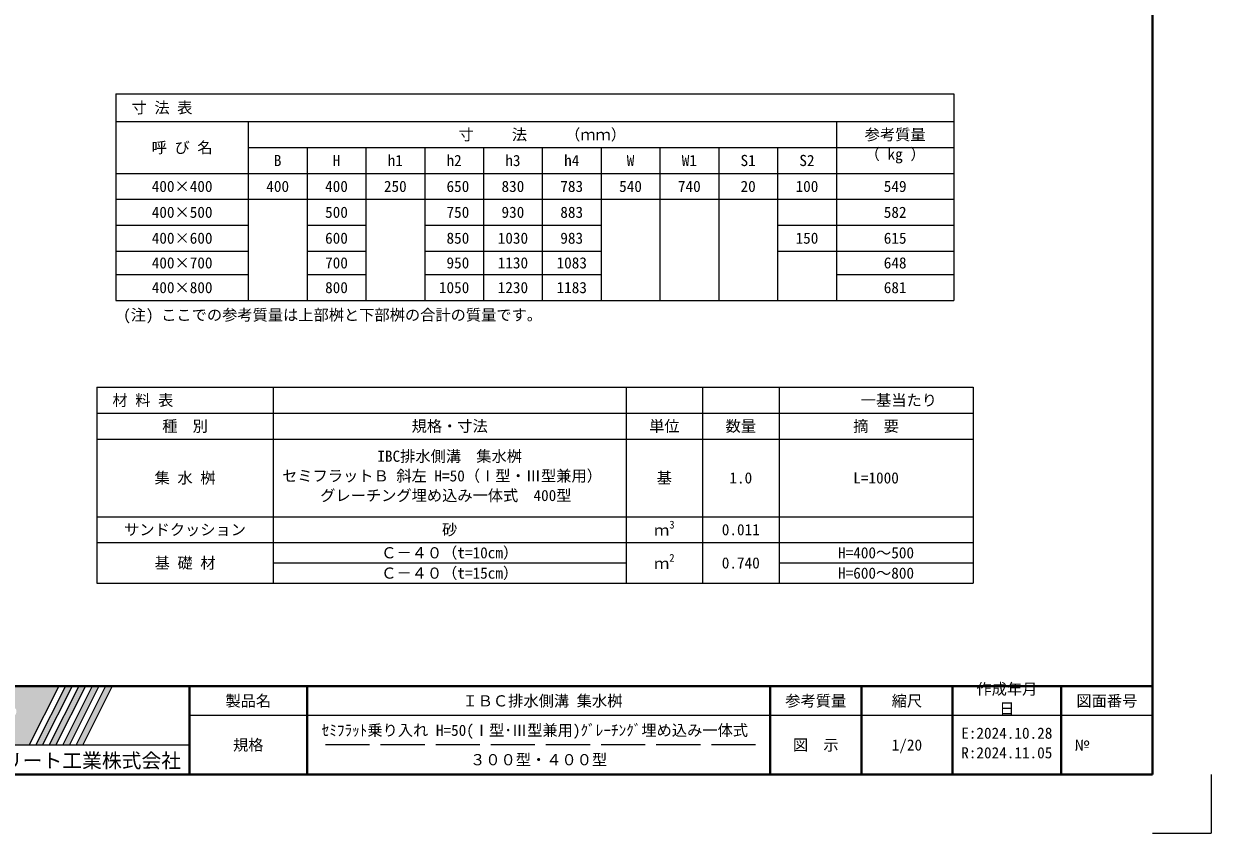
# Model space of a CAD drawing. Units: millimetres at full size; details may follow other scales. Extents: x 95 to 26200, y 7460 to 13400.
# Drawn here: x 4551 to 8590, y 7460 to 10212 of the extents above; entities that cross this region are included whole.
import ezdxf
from ezdxf.enums import TextEntityAlignment as Align

# ---------------------------------------------------------------- set-up
doc = ezdxf.new("R2010")
doc.units = ezdxf.units.MM
doc.header["$LTSCALE"] = 25
doc.linetypes.add('DASHED', pattern=[7.5, 6, -1.5])
for name, color, linetype, lineweight in [('Defpoints_3', 8, 'Continuous', 0), ('図枠', 7, 'Continuous', 5), ('寸法・材料表', 7, 'Continuous', 13), ('補助線', 8, 'Continuous', 20)]:
    doc.layers.add(name, color=color, linetype=linetype, lineweight=lineweight)
doc.styles.add('ＭＳ ゴシック', font='')
doc.styles.get('ＭＳ ゴシック').set_extended_font_data('MS Gothic')

msp = doc.modelspace()

# ---------------------------------------------------------------- hatches: boundary and pattern name
at = {"layer": '図枠'}
h = msp.add_hatch(color=256, dxfattribs=at)
h.paths.add_polyline_path([(4114.53, 7959.96), (4114.53, 7759.96), (4569.84, 7759.96), (4669.84, 7959.96)])
edge = h.paths.add_edge_path(flags=16)
edge.add_ellipse((4443.97, 7836.13), major_axis=(80.81, 45.23), ratio=0.3471473, start_angle=-144.31122, end_angle=72.1899, ccw=False)
edge.add_ellipse((4414.05, 7816.6), major_axis=(0, 27.5), ratio=0.8463542, start_angle=-160.70346, end_angle=-90)
edge.add_line((4437.33, 7816.6), (4437.33, 7869.02))
edge = h.paths.add_edge_path(flags=16)
edge.add_ellipse((4414.05, 7903.33), major_axis=(0, 25.38), ratio=0.8463542, start_angle=-90, end_angle=90, ccw=False)
edge.add_line((4435.54, 7903.33), (4435.54, 7816.6))
edge.add_ellipse((4414.05, 7816.6), major_axis=(0, 25.38), ratio=0.8463542, start_angle=90, end_angle=-90, ccw=False)
edge.add_line((4392.57, 7816.6), (4392.57, 7903.33))
edge = h.paths.add_edge_path(flags=16)
edge.add_line((4421.21, 7903.33), (4421.21, 7816.6))
edge.add_ellipse((4414.05, 7816.6), major_axis=(0, 8.46), ratio=0.8463542, start_angle=90, end_angle=-90, ccw=False)
edge.add_line((4406.89, 7816.6), (4406.89, 7903.33))
edge.add_ellipse((4414.05, 7903.33), major_axis=(0, 8.46), ratio=0.8463542, start_angle=-90, end_angle=90, ccw=False)
edge = h.paths.add_edge_path(flags=16)
edge.add_line((4419.42, 7859), (4419.42, 7816.6))
edge.add_ellipse((4414.05, 7816.6), major_axis=(0, 6.35), ratio=0.8463542, start_angle=90, end_angle=-90, ccw=False)
edge.add_line((4408.68, 7816.6), (4408.68, 7852.06))
edge.add_ellipse((4443.97, 7836.13), major_axis=(80.81, 45.23), ratio=0.3471473, start_angle=107.79174, end_angle=126.47132, ccw=False)
edge = h.paths.add_edge_path(flags=16)
edge.add_ellipse((4360.34, 7850.97), major_axis=(0, 25.38), ratio=0.8463542, start_angle=-163.34117, end_angle=-90, ccw=False)
edge.add_line((4367.5, 7827.04), (4367.5, 7791.21))
edge.add_line((4367.5, 7791.21), (4353.18, 7791.21))
edge.add_line((4353.18, 7791.21), (4353.18, 7827.04))
edge.add_ellipse((4360.34, 7850.97), major_axis=(0, 25.38), ratio=0.8463542, start_angle=90, end_angle=163.34117, ccw=False)
edge.add_line((4338.86, 7850.97), (4338.86, 7928.71))
edge.add_line((4338.86, 7928.71), (4353.18, 7928.71))
edge.add_line((4353.18, 7928.71), (4353.18, 7850.97))
edge.add_ellipse((4360.34, 7850.97), major_axis=(0, 8.46), ratio=0.8463542, start_angle=90, end_angle=-90)
edge.add_line((4367.5, 7850.97), (4367.5, 7928.71))
edge.add_line((4367.5, 7928.71), (4381.82, 7928.71))
edge.add_line((4381.82, 7928.71), (4381.82, 7850.97))
edge = h.paths.add_edge_path(flags=16)
edge.add_line((4390.78, 7838.49), (4390.78, 7816.6))
edge.add_ellipse((4414.05, 7816.6), major_axis=(0, 27.5), ratio=0.8463542, start_angle=90, end_angle=-171.54427)
edge.add_ellipse((4443.97, 7836.13), major_axis=(80.81, 45.23), ratio=0.3471473, start_angle=-178.64954, end_angle=-148.29244, ccw=False)
edge.add_line((4364.42, 7789.1), (4369.29, 7789.1))
edge.add_line((4369.29, 7789.1), (4369.29, 7815.91))
edge.add_ellipse((4443.97, 7836.13), major_axis=(80.81, 45.23), ratio=0.3471473, start_angle=148.21912, end_angle=165.90812, ccw=False)
edge = h.paths.add_edge_path(flags=16)
edge.add_ellipse((4306.63, 7903.33), major_axis=(0, 25.38), ratio=0.8463542, start_angle=-90, end_angle=90, ccw=False)
edge.add_line((4328.11, 7903.33), (4328.11, 7816.6))
edge.add_ellipse((4306.63, 7816.6), major_axis=(0, 25.38), ratio=0.8463542, start_angle=90, end_angle=-90, ccw=False)
edge.add_line((4285.14, 7816.6), (4285.14, 7903.33))
edge = h.paths.add_edge_path(flags=16)
edge.add_line((4313.79, 7903.33), (4313.79, 7816.6))
edge.add_ellipse((4306.63, 7816.6), major_axis=(0, 8.46), ratio=0.8463542, start_angle=90, end_angle=-90, ccw=False)
edge.add_line((4299.47, 7816.6), (4299.47, 7903.33))
edge.add_ellipse((4306.63, 7903.33), major_axis=(0, 8.46), ratio=0.8463542, start_angle=-90, end_angle=90, ccw=False)
h.paths.add_polyline_path([(4274.4, 7928.71), (4274.4, 7911.79), (4260.08, 7911.79), (4260.08, 7791.21), (4245.76, 7791.21), (4245.76, 7911.79), (4231.43, 7911.79), (4231.43, 7928.71)], flags=16)
for points in [[(4592.53, 7759.96), (4615.21, 7759.96), (4715.21, 7959.96), (4692.53, 7959.96)], [(4760.59, 7959.96), (4737.9, 7959.96), (4637.9, 7759.96), (4660.59, 7759.96)], [(4805.96, 7959.96), (4783.28, 7959.96), (4683.28, 7759.96), (4705.96, 7759.96)], [(4851.34, 7959.96), (4828.65, 7959.96), (4728.65, 7759.96), (4751.34, 7759.96)]]:
    msp.add_hatch(color=256, dxfattribs=at).paths.add_polyline_path(points)

# ---------------------------------------------------------------- linework, layer by layer
at = {"layer": 'Defpoints_3'}
for p, q in [((4864.53, 9973.91), (7714.53, 9973.91)), ((4864.53, 9973.91), (4864.53, 9878.91)), ((7714.53, 9973.91), (7714.53, 9878.91)), ((7314.53, 9790.91), (7714.53, 9790.91)), ((5314.53, 9614.91), (5514.53, 9614.91)), ((5714.53, 9614.91), (5914.53, 9614.91)), ((6514.53, 9614.91), (7314.53, 9614.91)), ((7114.53, 9438.91), (7314.53, 9438.91)), ((4799.53, 8975.92), (7779.53, 8975.92)), ((4799.53, 8975.92), (4799.53, 8887.92)), ((5399.53, 8975.92), (5399.53, 8887.92)), ((6599.53, 8975.92), (6599.53, 8887.92)), ((6859.53, 8975.92), (6859.53, 8887.92)), ((7119.53, 8975.92), (7119.53, 8887.92)), ((7779.53, 8975.92), (7779.53, 8887.92))]:
    msp.add_line(p, q, dxfattribs=at)
at = {"layer": 'Defpoints_3', "color": 7, "lineweight": 13}
for p in [(8589.53, 7659.96), (8389.53, 7459.96)]:
    msp.add_line(p, (8589.53, 7459.96), dxfattribs=at)
at = {"layer": '図枠', "lineweight": 40}
for p, q in [((8389.53, 7659.96), (8389.53, 13199.96)), ((589.53, 7959.96), (8389.53, 7959.96)), ((5114.53, 7659.96), (5114.53, 7959.96)), ((5514.53, 7659.96), (5514.53, 7959.96)), ((7089.53, 7659.96), (7089.53, 7959.96)), ((7399.53, 7659.96), (7399.53, 7959.96)), ((7709.53, 7659.96), (7709.53, 7959.96)), ((8079.53, 7659.96), (8079.53, 7959.96)), ((589.53, 7659.96), (8389.53, 7659.96))]:
    msp.add_line(p, q, dxfattribs=at)
at = {"layer": '図枠'}
for p, q in [((4114.53, 7959.96), (4669.84, 7959.96)), ((4669.84, 7959.96), (4569.84, 7759.96)), ((4692.53, 7959.96), (4592.53, 7759.96)), ((4715.21, 7959.96), (4615.21, 7759.96)), ((4737.9, 7959.96), (4637.9, 7759.96)), ((4760.59, 7959.96), (4660.59, 7759.96)), ((4783.28, 7959.96), (4683.28, 7759.96)), ((4692.53, 7959.96), (4715.21, 7959.96)), ((4805.96, 7959.96), (4705.96, 7759.96)), ((4828.65, 7959.96), (4728.65, 7759.96)), ((4737.9, 7959.96), (4760.59, 7959.96)), ((4851.34, 7959.96), (4751.34, 7759.96)), ((4783.28, 7959.96), (4805.96, 7959.96)), ((4828.65, 7959.96), (4851.34, 7959.96)), ((4114.53, 7759.96), (4569.84, 7759.96)), ((4592.53, 7759.96), (4615.21, 7759.96)), ((4637.9, 7759.96), (4660.59, 7759.96)), ((4683.28, 7759.96), (4705.96, 7759.96)), ((4728.65, 7759.96), (4751.34, 7759.96))]:
    msp.add_line(p, q, dxfattribs=at)
at = {"layer": '図枠', "lineweight": 13}
msp.add_line((8389.53, 7859.96), (5114.53, 7859.96), dxfattribs=at)
at = {"layer": '図枠', "linetype": 'DASHED', "lineweight": 9}
msp.add_line((7039.53, 7759.96), (5564.53, 7759.96), dxfattribs=at)
at = {"layer": '寸法・材料表'}
for p, q in [((4864.53, 9878.91), (7714.53, 9878.91)), ((4864.53, 9878.91), (4864.53, 9270.91)), ((5314.53, 9878.91), (5314.53, 9270.91)), ((7314.53, 9878.91), (7314.53, 9270.91)), ((7714.53, 9878.91), (7714.53, 9270.91)), ((5314.53, 9790.91), (7314.53, 9790.91)), ((5514.53, 9790.91), (5514.53, 9270.91)), ((5714.53, 9790.91), (5714.53, 9270.91)), ((5914.53, 9790.91), (5914.53, 9270.91)), ((6114.53, 9790.91), (6114.53, 9270.91)), ((6314.53, 9790.91), (6314.53, 9270.91)), ((6514.53, 9790.91), (6514.53, 9270.91)), ((6714.53, 9790.91), (6714.53, 9270.91)), ((6914.53, 9790.91), (6914.53, 9270.91)), ((7114.53, 9790.91), (7114.53, 9270.91)), ((4864.53, 9702.91), (7714.53, 9702.91)), ((4864.53, 9614.91), (5314.53, 9614.91)), ((5514.53, 9614.91), (5714.53, 9614.91)), ((5914.53, 9614.91), (6514.53, 9614.91)), ((7314.53, 9614.91), (7714.53, 9614.91)), ((4864.53, 9526.91), (5314.53, 9526.91)), ((5514.53, 9526.91), (5714.53, 9526.91)), ((5914.53, 9526.91), (6514.53, 9526.91)), ((7114.53, 9526.91), (7714.53, 9526.91)), ((4864.53, 9438.91), (5314.53, 9438.91)), ((5514.53, 9438.91), (5714.53, 9438.91)), ((5914.53, 9438.91), (6514.53, 9438.91)), ((7314.53, 9438.91), (7714.53, 9438.91)), ((4864.53, 9358.91), (5314.53, 9358.91)), ((5514.53, 9358.91), (5714.53, 9358.91)), ((5914.53, 9358.91), (6514.53, 9358.91)), ((7314.53, 9358.91), (7714.53, 9358.91)), ((4864.53, 9270.91), (7714.53, 9270.91)), ((4799.53, 8887.92), (7779.53, 8887.92)), ((4799.53, 8887.92), (4799.53, 8309.79)), ((5399.53, 8887.92), (5399.53, 8309.79)), ((6599.53, 8887.92), (6599.53, 8309.79)), ((6859.53, 8887.92), (6859.53, 8309.79)), ((7119.53, 8887.92), (7119.53, 8309.79)), ((7779.53, 8887.92), (7779.53, 8309.79)), ((4799.53, 8799.92), (7779.53, 8799.92)), ((4799.53, 8535.92), (7779.53, 8535.92)), ((4799.53, 8447.92), (7779.53, 8447.92)), ((5399.53, 8378.86), (6599.53, 8378.86)), ((7119.53, 8378.86), (7779.53, 8378.86)), ((4799.53, 8309.79), (7779.53, 8309.79))]:
    msp.add_line(p, q, dxfattribs=at)
at = {"layer": '補助線', "lineweight": 13}
msp.add_line((4114.53, 7759.96), (5114.53, 7759.96), dxfattribs=at)

# ---------------------------------------------------------------- texts
at = {"layer": '図枠', "style": 'ＭＳ ゴシック'}
for s, p in [('作成年月', (7790.93, 7969.2)), ('日', (7868.63, 7902.53)), ('E:2024.10.28', (7739.13, 7819.2)), ('R:2024.11.05', (7739.13, 7752.53))]:
    msp.add_text(s, height=37.98, dxfattribs=at).set_placement(p, align=Align.TOP_LEFT)
for s, height, p in [('製品名', 37.98, (5314.53, 7909.96)), (' ＩＢＣ排水側溝 集水桝', 37.98, (6302.03, 7909.96)), ('参考質量', 37.98, (7244.53, 7909.96)), ('縮尺', 37.98, (7554.53, 7909.96)), ('図面番号', 37.98, (8234.53, 7909.96)), ('ｾﾐﾌﾗｯﾄ乗り入れ H=50(Ⅰ型･Ⅲ型兼用)ｸﾞﾚｰﾁﾝｸﾞ埋め込み一体式 ', 37.98, (6302.03, 7809.96)), ('規格', 37.98, (5314.53, 7759.96)), ('図\u3000示', 37.98, (7244.53, 7759.96)), ('1/20', 37.98, (7554.53, 7759.96)), ('東洋コンクリート工業株式会社', 49.37, (4614.53, 7706.84)), ('３００型・４００型', 37.98, (6302.03, 7709.96))]:
    msp.add_text(s, height=height, dxfattribs=at).set_placement(p, align=Align.MIDDLE_CENTER)
msp.add_text('№', height=37.98, dxfattribs=at).set_placement((8123.88, 7759.96), align=Align.MIDDLE_LEFT)
at = {"layer": '寸法・材料表', "style": 'ＭＳ ゴシック'}
for s, p in [('\u3000寸 法 表  ', (4865.73, 9926.41)), ('\u3000材 料 表', (4800.73, 8931.92))]:
    msp.add_text(s, height=37.98, dxfattribs=at).set_placement(p, align=Align.MIDDLE_LEFT)
for s, p in [('寸\u3000   法\u3000   （ｍｍ）', (6314.53, 9834.91)), ('参考質量', (7514.53, 9834.91)), ('呼 び 名', (5089.53, 9790.91)), ('B', (5414.53, 9746.91)), ('H', (5614.53, 9746.91)), ('h1', (5814.53, 9746.91)), ('h2', (6014.53, 9746.91)), ('h3', (6214.53, 9746.91)), ('h4', (6414.53, 9746.91)), ('W', (6614.53, 9746.91)), ('W1', (6814.53, 9746.91)), ('S1', (7014.53, 9746.91)), ('S2', (7214.53, 9746.91)), ('400×400', (5089.53, 9658.91)), ('400', (5414.53, 9658.91)), ('400', (5614.53, 9658.91)), ('250', (5814.53, 9658.91)), (' 650', (6014.53, 9658.91)), ('830', (6214.53, 9658.91)), ('783', (6414.53, 9658.91)), ('540', (6614.53, 9658.91)), ('740', (6814.53, 9658.91)), ('20', (7014.53, 9658.91)), ('100', (7214.53, 9658.91)), ('549', (7514.53, 9658.91)), ('400×500', (5089.53, 9570.91)), ('500', (5614.53, 9570.91)), (' 750', (6014.53, 9570.91)), ('930', (6214.53, 9570.91)), ('883', (6414.53, 9570.91)), ('582', (7514.53, 9570.91)), ('400×600', (5089.53, 9482.91)), ('600', (5614.53, 9482.91)), (' 850', (6014.53, 9482.91)), ('1030', (6214.53, 9482.91)), ('983', (6414.53, 9482.91)), ('150', (7214.53, 9482.91)), ('615', (7514.53, 9482.91)), ('400×700', (5089.53, 9398.91)), ('700', (5614.53, 9398.91)), (' 950', (6014.53, 9398.91)), ('1130', (6214.53, 9398.91)), ('1083', (6414.53, 9398.91)), ('648', (7514.53, 9398.91)), ('400×800', (5089.53, 9314.91)), ('800', (5614.53, 9314.91)), ('1050', (6014.53, 9314.91)), ('1230', (6214.53, 9314.91)), ('1183', (6414.53, 9314.91)), ('681', (7514.53, 9314.91)), ('\u3000\u3000\u3000一基当たり', (7449.53, 8931.92)), ('種\u3000別', (5099.53, 8843.92)), ('規格・寸法', (5999.53, 8843.92)), ('単位', (6729.53, 8843.92)), ('数量', (6989.53, 8843.92)), ('摘\u3000要', (7449.53, 8843.92)), ('集 水 桝', (5099.53, 8667.92)), ('基', (6729.53, 8667.92)), ('1.0', (6989.53, 8667.92)), ('L=1000', (7449.53, 8667.92)), ('サンドクッション', (5099.53, 8491.92)), ('砂', (5999.53, 8491.92)), ('0.011', (6989.53, 8491.92)), ('基 礎 材', (5099.53, 8378.86)), ('Ｃ－４０（t=10cm）', (5999.53, 8413.39)), ('H=400～500', (7449.53, 8413.39)), ('Ｃ－４０（t=15cm）', (5999.53, 8344.32)), ('0.740', (6989.53, 8378.86)), ('H=600～800', (7449.53, 8344.32))]:
    msp.add_text(s, height=37.98, dxfattribs=at).set_placement(p, align=Align.MIDDLE_CENTER)
msp.add_text('（ kg ）', height=37.98, dxfattribs=at).set_placement((7514.53, 9737.91), align=Align.BOTTOM_CENTER)
for s, height, p in [('(注) ここでの参考質量は上部桝と下部桝の合計の質量です。', 37.98, (4889.09, 9191.53)), ('3', 26.58, (6746.36, 8487.79)), ('ｍ', 37.98, (6694.56, 8459.79)), ('2', 26.58, (6746.36, 8374.73)), ('ｍ', 37.98, (6694.56, 8346.73))]:
    msp.add_text(s, height=height, dxfattribs=at).set_placement(p, align=Align.BOTTOM_LEFT)
for s, p in [('IBC排水側溝\u3000集水桝', (5753.48, 8760.49)), ('セミフラットＢ 斜左 H=50（Ⅰ型・Ⅲ型兼用）\u3000', (5429.73, 8693.82)), ('グレーチング埋め込み一体式\u3000400型 ', (5559.23, 8627.16))]:
    msp.add_text(s, height=37.98, dxfattribs=at).set_placement(p, align=Align.TOP_LEFT)

doc.saveas('drawing.dxf')
